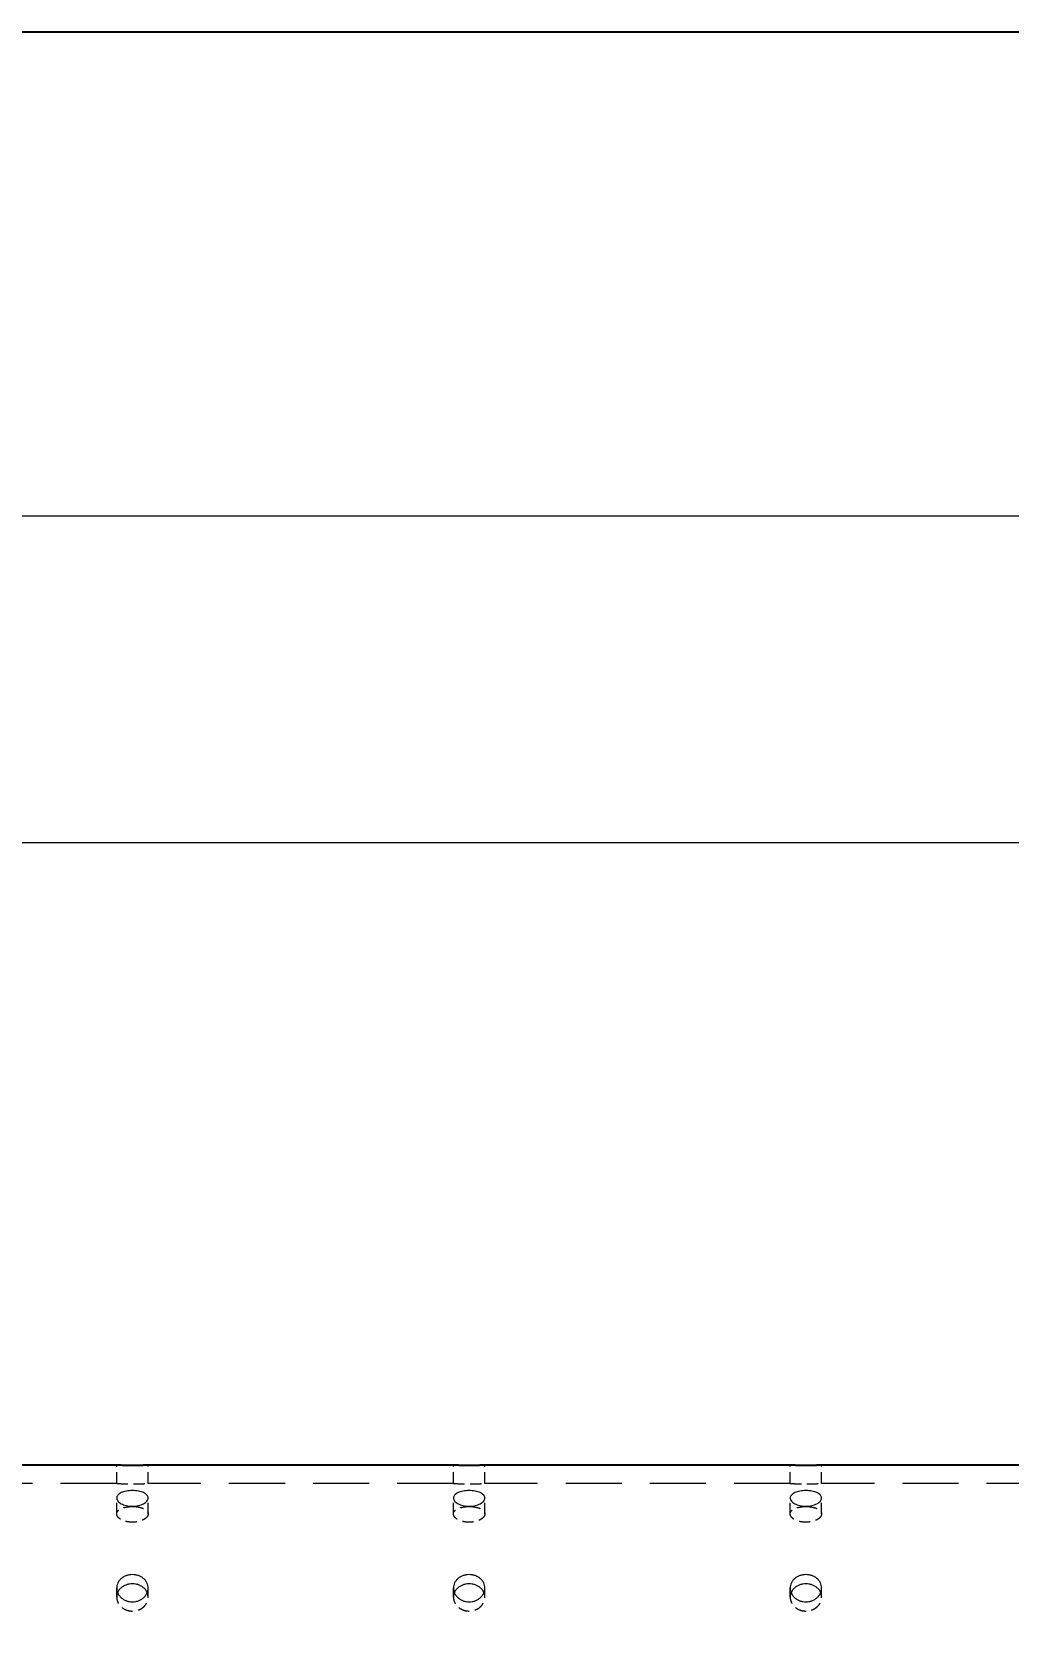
# Model space of a CAD drawing. Header units: millimetres. Extents: x -46397 to 283259, y -8690 to 23983.
# Drawn here: x 251966 to 252402, y 1849 to 2565 of the extents above; entities that cross this region are included whole.
import ezdxf

# ---------------------------------------------------------------- set-up
doc = ezdxf.new("R2010")
doc.units = ezdxf.units.MM
doc.linetypes.add('HIDDENX2', pattern=[0.75, 0.5, -0.25])
doc.layers.get('Defpoints').update_dxf_attribs({"lineweight": 0})
for name, color, linetype, lineweight in [('Dtext', 255, 'Continuous', 20), ('DUONGCHINH', 7, 'Continuous', 25), ('PHANTOM 2', 8, 'Continuous', 0)]:
    doc.layers.add(name, color=color, linetype=linetype, lineweight=lineweight)
doc.styles.add('Chu va so', font='arial.ttf')
doc.styles.add('GHI CHÚ 1', font='isocp_IV25.ttf', dxfattribs={"width": 0.8})
doc.styles.add('TCVN', font='arial.ttf')
doc.dimstyles.new('1-30SCALE', dxfattribs={"dimtxt": 75, "dimasz": 75, "dimexe": 37.5, "dimexo": 30, "dimgap": 30, "dimtad": 1, "dimtoh": 1, "dimdec": 0, "dimdsep": 46, "dimtxsty": 'GHI CHÚ 1', "dimcen": 0.09, "dimclrd": 256, "dimclre": 256, "dimclrt": 2, "dimadec": 0, "dimazin": 0, "dimtfac": 1, "dimtdec": 0, "dimtofl": 0, "dimtmove": 0, "dimatfit": 3, "dimfxl": 1, "dimlwd": 0, "dimlwe": 0, "dimarcsym": 0})

# ---------------------------------------------------------------- blocks, each defined once
blk = doc.blocks.new('*D1322')
at = {"layer": 'Defpoints', "color": 0, "transparency": 16777216}
for p in [(256511.11, 2349.87), (251551.11, 1926.9, -1.5), (256511.11, 1926.9, -1.5)]:
    blk.add_point(p, dxfattribs=at)
at = {"layer": 'PHANTOM 2', "linetype": 'Continuous', "lineweight": 0, "transparency": 16777216}
for p, q in [((251551.11, 1946.9), (251551.11, 2369.87)), ((256511.11, 1946.9), (256511.11, 2369.87)), ((251596.11, 2349.87), (256466.11, 2349.87))]:
    blk.add_line(p, q, dxfattribs=at)
at = {"layer": 'PHANTOM 2', "transparency": 16777216}
for points in [[(251596.11, 2357.37), (251596.11, 2342.37), (251551.11, 2349.87)], [(256466.11, 2357.37), (256466.11, 2342.37), (256511.11, 2349.87)]]:
    blk.add_solid(points, dxfattribs=at)
at = {"layer": 'PHANTOM 2', "color": 2, "transparency": 16777216, "insert": (254031.11, 2396.04), "char_height": 50, "attachment_point": 5, "style": 'GHI CHÚ 1'}
blk.add_mtext('4960', dxfattribs=at)
blk = doc.blocks.new('*D1325')
at = {"layer": 'Defpoints', "color": 0, "transparency": 16777216}
for p in [(256361.11, 2204.31), (251711.11, 1912.08, -1.5), (256361.11, 1872.05, -1.5)]:
    blk.add_point(p, dxfattribs=at)
at = {"layer": 'PHANTOM 2', "linetype": 'Continuous', "lineweight": 0, "transparency": 16777216}
for p, q in [((251711.11, 1932.08), (251711.11, 2224.31)), ((256361.11, 1892.05), (256361.11, 2224.31)), ((251756.11, 2204.31), (256316.11, 2204.31))]:
    blk.add_line(p, q, dxfattribs=at)
at = {"layer": 'PHANTOM 2', "transparency": 16777216}
for points in [[(251756.11, 2211.81), (251756.11, 2196.81), (251711.11, 2204.31)], [(256316.11, 2211.81), (256316.11, 2196.81), (256361.11, 2204.31)]]:
    blk.add_solid(points, dxfattribs=at)
at = {"layer": 'PHANTOM 2', "color": 2, "transparency": 16777216, "insert": (254036.11, 2250.44), "char_height": 50, "attachment_point": 5, "style": 'GHI CHÚ 1'}
blk.add_mtext('P150x31=4650', dxfattribs=at)
blk = doc.blocks.new('*U1838')
at = {"lineweight": 25}
for points in [[(0, 0), (8137.12, 0), (8137.12, 5330.24), (0, 5330.24)], [(0, 0), (6152.45, 0), (6152.45, 5330.24), (0, 5330.24)]]:
    blk.add_lwpolyline(points, close=True, dxfattribs=at)
at = {"layer": 'Dtext', "ltscale": 0.1}
for tag, p, height, style in [('FOR_APPROVAL3', (6559.32, 1999.55, -0.32), 42.53, 'TCVN'), ('REV_3', (6204.88, 2002.05), 35.44, 'TCVN'), ('FOR_APPROVAL2', (6559.32, 1867.24, -0.32), 42.53, 'TCVN'), ('REV_2', (6204.88, 1869.74), 35.44, 'TCVN'), ('FOR_APPROVAL1', (6559.32, 1734.93, -0.31), 42.53, 'TCVN'), ('REV_1', (6204.88, 1737.43), 35.44, 'TCVN'), ('REV_0', (6204.88, 1605.11), 35.44, 'TCVN'), ('NGUOI_VE', (6936.92, 1603.22, -0.3), 42.53, 'TCVN'), ('NGUOI_KIEM_2', (7312.74, 1603.22, -0.35), 42.53, 'TCVN'), ('NGUOI_DUYET', (7766.71, 1603.22, -0.35), 42.53, 'TCVN'), ('1.1_A4', (7789.48, 80.71, -0.33), 42.53, 'Chu va so'), ('A4_A4', (7931, 80.71, -0.33), 42.53, 'Chu va so'), ('REV.', (8047.53, 80.71, -0.33), 42.53, 'Chu va so')]:
    blk.add_attdef(tag, p, '', height=height, dxfattribs=dict(at, style=style))
for tag, p, height, style, width in [('NGAY_REV03', (6294.7, 1999.55, -0.32), 36.86, 'TCVN', 0.95), ('NGAY_REV02', (6294.7, 1867.24, -0.32), 36.86, 'TCVN', 0.95), ('NGAY_REV01', (6294.7, 1734.93, -0.32), 36.86, 'TCVN', 0.95), ('NGAY_REV0', (6294.7, 1602.62, -0.35), 36.86, 'TCVN', 0.95), ('DWD.NO', (6291.4, 34.5, -0.33), 56.7, 'Chu va so', 0.85)]:
    blk.add_attdef(tag, p, '', height=height, dxfattribs=dict(at, style=style, width=width))
at = {"layer": 'Dtext', "lineweight": 25, "ltscale": 0.1, "style": 'Chu va so'}
for tag, p, height in [('PROJECT_CODE', (6701.24, 666.28), 85.06), ('TITLE1', (6332.88, 508.12, -0.33), 56.7), ('TITLE2', (6332.88, 374.77, -0.33), 56.7), ('TITLE3', (6332.88, 242.46, -0.33), 56.7)]:
    blk.add_attdef(tag, p, '', height=height, dxfattribs=at)

msp = doc.modelspace()

# ---------------------------------------------------------------- linework, layer by layer
at = {"color": 1, "linetype": 'HIDDENX2', "lineweight": 0, "ltscale": 10, "extrusion": (2.28848e-17, 1, 0)}
for p, q in [((252004.11, 1918.72, -1.5), (252004.11, 1926.9, -1.5)), ((252018.11, 1918.72, -1.5), (252018.11, 1926.9, -1.5)), ((252154.11, 1918.72, -1.5), (252154.11, 1926.9, -1.5)), ((252168.11, 1918.72, -1.5), (252168.11, 1926.9, -1.5)), ((252304.11, 1918.72, -1.5), (252304.11, 1926.9, -1.5)), ((252318.11, 1918.72, -1.5), (252318.11, 1926.9, -1.5)), ((252004.11, 1905.14, -1.5), (252004.11, 1912.23, -1.5)), ((252018.11, 1905.14, -1.5), (252018.11, 1912.23, -1.5)), ((252154.11, 1905.14, -1.5), (252154.11, 1912.23, -1.5)), ((252168.11, 1905.14, -1.5), (252168.11, 1912.23, -1.5)), ((252304.11, 1905.14, -1.5), (252304.11, 1912.23, -1.5)), ((252318.11, 1905.14, -1.5), (252318.11, 1912.23, -1.5)), ((252004.11, 1868.04, -1.5), (252004.11, 1872.13, -1.5)), ((252018.11, 1868.04, -1.5), (252018.11, 1872.13, -1.5)), ((252154.11, 1868.04, -1.5), (252154.11, 1872.13, -1.5)), ((252168.11, 1868.04, -1.5), (252168.11, 1872.13, -1.5)), ((252304.11, 1868.04, -1.5), (252304.11, 1872.13, -1.5)), ((252318.11, 1868.04, -1.5), (252318.11, 1872.13, -1.5))]:
    msp.add_line(p, q, dxfattribs=at)
at = {"color": 1, "linetype": 'HIDDENX2', "lineweight": 0, "ltscale": 50, "extrusion": (2.28848e-17, 1, 0)}
for p, q in [((252004.11, 1918.72, -1.5), (251868.11, 1918.72, -1.5)), ((252154.11, 1918.72, -1.5), (252018.11, 1918.72, -1.5)), ((252304.11, 1918.72, -1.5), (252168.11, 1918.72, -1.5)), ((252454.11, 1918.72, -1.5), (252318.11, 1918.72, -1.5))]:
    msp.add_line(p, q, dxfattribs=at)
at = {"color": 1, "linetype": 'HIDDENX2', "lineweight": 0, "ltscale": 10}
for points, knots in [([(252004.11, 1918.72, -1.5), (252004.11, 1918.72, -1.5), (252004.16, 1918.72, -1.5), (252004.33, 1918.71, -1.5), (252004.47, 1918.7, -1.5), (252004.83, 1918.68, -1.5), (252005.05, 1918.66, -1.5), (252005.56, 1918.63, -1.5), (252005.85, 1918.62, -1.5), (252006.48, 1918.59, -1.5), (252006.83, 1918.57, -1.5), (252007.59, 1918.54, -1.5), (252008, 1918.53, -1.5), (252008.87, 1918.51, -1.5), (252009.32, 1918.5, -1.5), (252010.22, 1918.49, -1.5), (252010.67, 1918.48, -1.5), (252011.55, 1918.48, -1.5), (252012.01, 1918.49, -1.5), (252012.91, 1918.5, -1.5), (252013.36, 1918.51, -1.5), (252014.22, 1918.53, -1.5), (252014.64, 1918.54, -1.5), (252015.4, 1918.57, -1.5), (252015.75, 1918.59, -1.5), (252016.37, 1918.62, -1.5), (252016.67, 1918.63, -1.5), (252017.18, 1918.66, -1.5), (252017.4, 1918.68, -1.5), (252017.76, 1918.7, -1.5), (252017.89, 1918.71, -1.5), (252018.07, 1918.72, -1.5), (252018.11, 1918.72, -1.5), (252018.11, 1918.72, -1.5)], [10.55083, 10.55083, 10.55083, 10.55083, 11.869683, 11.869683, 13.188536, 13.188536, 14.507389, 14.507389, 15.826243, 15.826243, 17.145097, 17.145097, 18.463951, 18.463951, 19.782805, 19.782805, 21.10166, 21.10166, 22.420514, 22.420514, 23.739368, 23.739368, 25.058222, 25.058222, 26.377077, 26.377077, 27.69593, 27.69593, 29.014783, 29.014783, 30.333636, 30.333636, 31.652489, 31.652489, 31.652489, 31.652489]), ([(252154.11, 1918.72, -1.5), (252154.11, 1918.72, -1.5), (252154.16, 1918.72, -1.5), (252154.33, 1918.71, -1.5), (252154.47, 1918.7, -1.5), (252154.83, 1918.68, -1.5), (252155.05, 1918.66, -1.5), (252155.56, 1918.63, -1.5), (252155.85, 1918.62, -1.5), (252156.48, 1918.59, -1.5), (252156.83, 1918.57, -1.5), (252157.59, 1918.54, -1.5), (252158, 1918.53, -1.5), (252158.87, 1918.51, -1.5), (252159.32, 1918.5, -1.5), (252160.22, 1918.49, -1.5), (252160.67, 1918.48, -1.5), (252161.55, 1918.48, -1.5), (252162.01, 1918.49, -1.5), (252162.91, 1918.5, -1.5), (252163.36, 1918.51, -1.5), (252164.22, 1918.53, -1.5), (252164.64, 1918.54, -1.5), (252165.4, 1918.57, -1.5), (252165.75, 1918.59, -1.5), (252166.37, 1918.62, -1.5), (252166.67, 1918.63, -1.5), (252167.18, 1918.66, -1.5), (252167.4, 1918.68, -1.5), (252167.76, 1918.7, -1.5), (252167.89, 1918.71, -1.5), (252168.07, 1918.72, -1.5), (252168.11, 1918.72, -1.5), (252168.11, 1918.72, -1.5)], [10.55083, 10.55083, 10.55083, 10.55083, 11.869683, 11.869683, 13.188536, 13.188536, 14.507389, 14.507389, 15.826243, 15.826243, 17.145097, 17.145097, 18.463951, 18.463951, 19.782805, 19.782805, 21.10166, 21.10166, 22.420514, 22.420514, 23.739368, 23.739368, 25.058222, 25.058222, 26.377077, 26.377077, 27.69593, 27.69593, 29.014783, 29.014783, 30.333636, 30.333636, 31.652489, 31.652489, 31.652489, 31.652489]), ([(252304.11, 1918.72, -1.5), (252304.11, 1918.72, -1.5), (252304.16, 1918.72, -1.5), (252304.33, 1918.71, -1.5), (252304.47, 1918.7, -1.5), (252304.83, 1918.68, -1.5), (252305.05, 1918.66, -1.5), (252305.56, 1918.63, -1.5), (252305.85, 1918.62, -1.5), (252306.48, 1918.59, -1.5), (252306.83, 1918.57, -1.5), (252307.59, 1918.54, -1.5), (252308, 1918.53, -1.5), (252308.87, 1918.51, -1.5), (252309.32, 1918.5, -1.5), (252310.22, 1918.49, -1.5), (252310.67, 1918.48, -1.5), (252311.55, 1918.48, -1.5), (252312.01, 1918.49, -1.5), (252312.91, 1918.5, -1.5), (252313.36, 1918.51, -1.5), (252314.22, 1918.53, -1.5), (252314.64, 1918.54, -1.5), (252315.4, 1918.57, -1.5), (252315.75, 1918.59, -1.5), (252316.37, 1918.62, -1.5), (252316.67, 1918.63, -1.5), (252317.18, 1918.66, -1.5), (252317.4, 1918.68, -1.5), (252317.76, 1918.7, -1.5), (252317.89, 1918.71, -1.5), (252318.07, 1918.72, -1.5), (252318.11, 1918.72, -1.5), (252318.11, 1918.72, -1.5)], [10.55083, 10.55083, 10.55083, 10.55083, 11.869683, 11.869683, 13.188536, 13.188536, 14.507389, 14.507389, 15.826243, 15.826243, 17.145097, 17.145097, 18.463951, 18.463951, 19.782805, 19.782805, 21.10166, 21.10166, 22.420514, 22.420514, 23.739368, 23.739368, 25.058222, 25.058222, 26.377077, 26.377077, 27.69593, 27.69593, 29.014783, 29.014783, 30.333636, 30.333636, 31.652489, 31.652489, 31.652489, 31.652489]), ([(252011.11, 1908.43, -1.5), (252010.67, 1908.43, -1.5), (252010.22, 1908.42, -1.5), (252009.32, 1908.34, -1.5), (252008.87, 1908.28, -1.5), (252008, 1908.12, -1.5), (252007.59, 1908.02, -1.5), (252006.83, 1907.79, -1.5), (252006.48, 1907.66, -1.5), (252005.85, 1907.37, -1.5), (252005.56, 1907.21, -1.5), (252005.05, 1906.85, -1.5), (252004.83, 1906.66, -1.5), (252004.47, 1906.25, -1.5), (252004.33, 1906.03, -1.5), (252004.16, 1905.59, -1.5), (252004.11, 1905.36, -1.5), (252004.11, 1904.92, -1.5), (252004.16, 1904.69, -1.5), (252004.33, 1904.23, -1.5), (252004.47, 1904, -1.5), (252004.83, 1903.55, -1.5), (252005.05, 1903.33, -1.5), (252005.56, 1902.92, -1.5), (252005.85, 1902.73, -1.5), (252006.48, 1902.4, -1.5), (252006.83, 1902.24, -1.5), (252007.59, 1901.95, -1.5), (252008, 1901.83, -1.5), (252008.87, 1901.63, -1.5), (252009.32, 1901.56, -1.5), (252010.22, 1901.46, -1.5), (252010.67, 1901.43, -1.5), (252011.55, 1901.43, -1.5), (252012.01, 1901.46, -1.5), (252012.91, 1901.56, -1.5), (252013.36, 1901.63, -1.5), (252014.22, 1901.83, -1.5), (252014.64, 1901.95, -1.5), (252015.4, 1902.24, -1.5), (252015.75, 1902.4, -1.5), (252016.37, 1902.73, -1.5), (252016.67, 1902.92, -1.5), (252017.18, 1903.33, -1.5), (252017.4, 1903.55, -1.5), (252017.76, 1904, -1.5), (252017.89, 1904.23, -1.5), (252018.07, 1904.69, -1.5), (252018.11, 1904.92, -1.5), (252018.11, 1905.36, -1.5), (252018.07, 1905.59, -1.5), (252017.89, 1906.03, -1.5), (252017.76, 1906.25, -1.5), (252017.4, 1906.66, -1.5), (252017.18, 1906.85, -1.5), (252016.67, 1907.21, -1.5), (252016.37, 1907.37, -1.5), (252015.75, 1907.66, -1.5), (252015.4, 1907.79, -1.5), (252014.64, 1908.02, -1.5), (252014.22, 1908.12, -1.5), (252013.36, 1908.28, -1.5), (252012.91, 1908.34, -1.5), (252012.01, 1908.42, -1.5), (252011.55, 1908.43, -1.5), (252011.11, 1908.43, -1.5)], [0, 0, 0, 0, 1.318854, 1.318854, 2.637708, 2.637708, 3.956563, 3.956563, 5.275417, 5.275417, 6.59427, 6.59427, 7.913123, 7.913123, 9.231977, 9.231977, 10.55083, 10.55083, 11.869683, 11.869683, 13.188536, 13.188536, 14.507389, 14.507389, 15.826243, 15.826243, 17.145097, 17.145097, 18.463951, 18.463951, 19.782805, 19.782805, 21.10166, 21.10166, 22.420514, 22.420514, 23.739368, 23.739368, 25.058222, 25.058222, 26.377077, 26.377077, 27.69593, 27.69593, 29.014783, 29.014783, 30.333636, 30.333636, 31.652489, 31.652489, 32.971343, 32.971343, 34.290196, 34.290196, 35.609049, 35.609049, 36.927902, 36.927902, 38.246757, 38.246757, 39.565611, 39.565611, 40.884465, 40.884465, 42.203319, 42.203319, 42.203319, 42.203319]), ([(252161.11, 1908.43, -1.5), (252160.67, 1908.43, -1.5), (252160.22, 1908.42, -1.5), (252159.32, 1908.34, -1.5), (252158.87, 1908.28, -1.5), (252158, 1908.12, -1.5), (252157.59, 1908.02, -1.5), (252156.83, 1907.79, -1.5), (252156.48, 1907.66, -1.5), (252155.85, 1907.37, -1.5), (252155.56, 1907.21, -1.5), (252155.05, 1906.85, -1.5), (252154.83, 1906.66, -1.5), (252154.47, 1906.25, -1.5), (252154.33, 1906.03, -1.5), (252154.16, 1905.59, -1.5), (252154.11, 1905.36, -1.5), (252154.11, 1904.92, -1.5), (252154.16, 1904.69, -1.5), (252154.33, 1904.23, -1.5), (252154.47, 1904, -1.5), (252154.83, 1903.55, -1.5), (252155.05, 1903.33, -1.5), (252155.56, 1902.92, -1.5), (252155.85, 1902.73, -1.5), (252156.48, 1902.4, -1.5), (252156.83, 1902.24, -1.5), (252157.59, 1901.95, -1.5), (252158, 1901.83, -1.5), (252158.87, 1901.63, -1.5), (252159.32, 1901.56, -1.5), (252160.22, 1901.46, -1.5), (252160.67, 1901.43, -1.5), (252161.55, 1901.43, -1.5), (252162.01, 1901.46, -1.5), (252162.91, 1901.56, -1.5), (252163.36, 1901.63, -1.5), (252164.22, 1901.83, -1.5), (252164.64, 1901.95, -1.5), (252165.4, 1902.24, -1.5), (252165.75, 1902.4, -1.5), (252166.37, 1902.73, -1.5), (252166.67, 1902.92, -1.5), (252167.18, 1903.33, -1.5), (252167.4, 1903.55, -1.5), (252167.76, 1904, -1.5), (252167.89, 1904.23, -1.5), (252168.07, 1904.69, -1.5), (252168.11, 1904.92, -1.5), (252168.11, 1905.36, -1.5), (252168.07, 1905.59, -1.5), (252167.89, 1906.03, -1.5), (252167.76, 1906.25, -1.5), (252167.4, 1906.66, -1.5), (252167.18, 1906.85, -1.5), (252166.67, 1907.21, -1.5), (252166.37, 1907.37, -1.5), (252165.75, 1907.66, -1.5), (252165.4, 1907.79, -1.5), (252164.64, 1908.02, -1.5), (252164.22, 1908.12, -1.5), (252163.36, 1908.28, -1.5), (252162.91, 1908.34, -1.5), (252162.01, 1908.42, -1.5), (252161.55, 1908.43, -1.5), (252161.11, 1908.43, -1.5)], [0, 0, 0, 0, 1.318854, 1.318854, 2.637708, 2.637708, 3.956563, 3.956563, 5.275417, 5.275417, 6.59427, 6.59427, 7.913123, 7.913123, 9.231977, 9.231977, 10.55083, 10.55083, 11.869683, 11.869683, 13.188536, 13.188536, 14.507389, 14.507389, 15.826243, 15.826243, 17.145097, 17.145097, 18.463951, 18.463951, 19.782805, 19.782805, 21.10166, 21.10166, 22.420514, 22.420514, 23.739368, 23.739368, 25.058222, 25.058222, 26.377077, 26.377077, 27.69593, 27.69593, 29.014783, 29.014783, 30.333636, 30.333636, 31.652489, 31.652489, 32.971343, 32.971343, 34.290196, 34.290196, 35.609049, 35.609049, 36.927902, 36.927902, 38.246757, 38.246757, 39.565611, 39.565611, 40.884465, 40.884465, 42.203319, 42.203319, 42.203319, 42.203319]), ([(252311.11, 1908.43, -1.5), (252310.67, 1908.43, -1.5), (252310.22, 1908.42, -1.5), (252309.32, 1908.34, -1.5), (252308.87, 1908.28, -1.5), (252308, 1908.12, -1.5), (252307.59, 1908.02, -1.5), (252306.83, 1907.79, -1.5), (252306.48, 1907.66, -1.5), (252305.85, 1907.37, -1.5), (252305.56, 1907.21, -1.5), (252305.05, 1906.85, -1.5), (252304.83, 1906.66, -1.5), (252304.47, 1906.25, -1.5), (252304.33, 1906.03, -1.5), (252304.16, 1905.59, -1.5), (252304.11, 1905.36, -1.5), (252304.11, 1904.92, -1.5), (252304.16, 1904.69, -1.5), (252304.33, 1904.23, -1.5), (252304.47, 1904, -1.5), (252304.83, 1903.55, -1.5), (252305.05, 1903.33, -1.5), (252305.56, 1902.92, -1.5), (252305.85, 1902.73, -1.5), (252306.48, 1902.4, -1.5), (252306.83, 1902.24, -1.5), (252307.59, 1901.95, -1.5), (252308, 1901.83, -1.5), (252308.87, 1901.63, -1.5), (252309.32, 1901.56, -1.5), (252310.22, 1901.46, -1.5), (252310.67, 1901.43, -1.5), (252311.55, 1901.43, -1.5), (252312.01, 1901.46, -1.5), (252312.91, 1901.56, -1.5), (252313.36, 1901.63, -1.5), (252314.22, 1901.83, -1.5), (252314.64, 1901.95, -1.5), (252315.4, 1902.24, -1.5), (252315.75, 1902.4, -1.5), (252316.37, 1902.73, -1.5), (252316.67, 1902.92, -1.5), (252317.18, 1903.33, -1.5), (252317.4, 1903.55, -1.5), (252317.76, 1904, -1.5), (252317.89, 1904.23, -1.5), (252318.07, 1904.69, -1.5), (252318.11, 1904.92, -1.5), (252318.11, 1905.36, -1.5), (252318.07, 1905.59, -1.5), (252317.89, 1906.03, -1.5), (252317.76, 1906.25, -1.5), (252317.4, 1906.66, -1.5), (252317.18, 1906.85, -1.5), (252316.67, 1907.21, -1.5), (252316.37, 1907.37, -1.5), (252315.75, 1907.66, -1.5), (252315.4, 1907.79, -1.5), (252314.64, 1908.02, -1.5), (252314.22, 1908.12, -1.5), (252313.36, 1908.28, -1.5), (252312.91, 1908.34, -1.5), (252312.01, 1908.42, -1.5), (252311.55, 1908.43, -1.5), (252311.11, 1908.43, -1.5)], [0, 0, 0, 0, 1.318854, 1.318854, 2.637708, 2.637708, 3.956563, 3.956563, 5.275417, 5.275417, 6.59427, 6.59427, 7.913123, 7.913123, 9.231977, 9.231977, 10.55083, 10.55083, 11.869683, 11.869683, 13.188536, 13.188536, 14.507389, 14.507389, 15.826243, 15.826243, 17.145097, 17.145097, 18.463951, 18.463951, 19.782805, 19.782805, 21.10166, 21.10166, 22.420514, 22.420514, 23.739368, 23.739368, 25.058222, 25.058222, 26.377077, 26.377077, 27.69593, 27.69593, 29.014783, 29.014783, 30.333636, 30.333636, 31.652489, 31.652489, 32.971343, 32.971343, 34.290196, 34.290196, 35.609049, 35.609049, 36.927902, 36.927902, 38.246757, 38.246757, 39.565611, 39.565611, 40.884465, 40.884465, 42.203319, 42.203319, 42.203319, 42.203319]), ([(252004.52, 1870.07, -1.5), (252004.41, 1869.79, -1.5), (252004.31, 1869.49, -1.5), (252004.16, 1868.81, -1.5), (252004.11, 1868.42, -1.5), (252004.11, 1867.66, -1.5), (252004.16, 1867.26, -1.5), (252004.33, 1866.47, -1.5), (252004.47, 1866.08, -1.5), (252004.83, 1865.32, -1.5), (252005.05, 1864.96, -1.5), (252005.56, 1864.28, -1.5), (252005.85, 1863.97, -1.5), (252006.48, 1863.42, -1.5), (252006.83, 1863.16, -1.5), (252007.59, 1862.7, -1.5), (252008, 1862.5, -1.5), (252008.87, 1862.17, -1.5), (252009.32, 1862.05, -1.5), (252010.22, 1861.89, -1.5), (252010.67, 1861.86, -1.5), (252011.55, 1861.86, -1.5), (252012.01, 1861.89, -1.5), (252012.91, 1862.05, -1.5), (252013.36, 1862.17, -1.5), (252014.22, 1862.5, -1.5), (252014.64, 1862.7, -1.5), (252015.4, 1863.16, -1.5), (252015.75, 1863.42, -1.5), (252016.37, 1863.97, -1.5), (252016.67, 1864.28, -1.5), (252017.18, 1864.96, -1.5), (252017.4, 1865.32, -1.5), (252017.76, 1866.08, -1.5), (252017.89, 1866.47, -1.5), (252018.07, 1867.26, -1.5), (252018.11, 1867.66, -1.5), (252018.11, 1868.42, -1.5), (252018.07, 1868.81, -1.5), (252017.92, 1869.49, -1.5), (252017.82, 1869.79, -1.5), (252017.7, 1870.07, -1.5)], [8.233495, 8.233495, 8.233495, 8.233495, 9.231977, 9.231977, 10.55083, 10.55083, 11.869683, 11.869683, 13.188536, 13.188536, 14.507389, 14.507389, 15.826243, 15.826243, 17.145097, 17.145097, 18.463951, 18.463951, 19.782805, 19.782805, 21.10166, 21.10166, 22.420514, 22.420514, 23.739368, 23.739368, 25.058222, 25.058222, 26.377077, 26.377077, 27.69593, 27.69593, 29.014783, 29.014783, 30.333636, 30.333636, 31.652489, 31.652489, 32.971343, 32.971343, 33.969824, 33.969824, 33.969824, 33.969824]), ([(252154.52, 1870.07, -1.5), (252154.41, 1869.79, -1.5), (252154.31, 1869.49, -1.5), (252154.16, 1868.81, -1.5), (252154.11, 1868.42, -1.5), (252154.11, 1867.66, -1.5), (252154.16, 1867.26, -1.5), (252154.33, 1866.47, -1.5), (252154.47, 1866.08, -1.5), (252154.83, 1865.32, -1.5), (252155.05, 1864.96, -1.5), (252155.56, 1864.28, -1.5), (252155.85, 1863.97, -1.5), (252156.48, 1863.42, -1.5), (252156.83, 1863.16, -1.5), (252157.59, 1862.7, -1.5), (252158, 1862.5, -1.5), (252158.87, 1862.17, -1.5), (252159.32, 1862.05, -1.5), (252160.22, 1861.89, -1.5), (252160.67, 1861.86, -1.5), (252161.55, 1861.86, -1.5), (252162.01, 1861.89, -1.5), (252162.91, 1862.05, -1.5), (252163.36, 1862.17, -1.5), (252164.22, 1862.5, -1.5), (252164.64, 1862.7, -1.5), (252165.4, 1863.16, -1.5), (252165.75, 1863.42, -1.5), (252166.37, 1863.97, -1.5), (252166.67, 1864.28, -1.5), (252167.18, 1864.96, -1.5), (252167.4, 1865.32, -1.5), (252167.76, 1866.08, -1.5), (252167.89, 1866.47, -1.5), (252168.07, 1867.26, -1.5), (252168.11, 1867.66, -1.5), (252168.11, 1868.42, -1.5), (252168.07, 1868.81, -1.5), (252167.92, 1869.49, -1.5), (252167.82, 1869.79, -1.5), (252167.7, 1870.07, -1.5)], [8.233495, 8.233495, 8.233495, 8.233495, 9.231977, 9.231977, 10.55083, 10.55083, 11.869683, 11.869683, 13.188536, 13.188536, 14.507389, 14.507389, 15.826243, 15.826243, 17.145097, 17.145097, 18.463951, 18.463951, 19.782805, 19.782805, 21.10166, 21.10166, 22.420514, 22.420514, 23.739368, 23.739368, 25.058222, 25.058222, 26.377077, 26.377077, 27.69593, 27.69593, 29.014783, 29.014783, 30.333636, 30.333636, 31.652489, 31.652489, 32.971343, 32.971343, 33.969824, 33.969824, 33.969824, 33.969824]), ([(252304.52, 1870.07, -1.5), (252304.41, 1869.79, -1.5), (252304.31, 1869.49, -1.5), (252304.16, 1868.81, -1.5), (252304.11, 1868.42, -1.5), (252304.11, 1867.66, -1.5), (252304.16, 1867.26, -1.5), (252304.33, 1866.47, -1.5), (252304.47, 1866.08, -1.5), (252304.83, 1865.32, -1.5), (252305.05, 1864.96, -1.5), (252305.56, 1864.28, -1.5), (252305.85, 1863.97, -1.5), (252306.48, 1863.42, -1.5), (252306.83, 1863.16, -1.5), (252307.59, 1862.7, -1.5), (252308, 1862.5, -1.5), (252308.87, 1862.17, -1.5), (252309.32, 1862.05, -1.5), (252310.22, 1861.89, -1.5), (252310.67, 1861.86, -1.5), (252311.55, 1861.86, -1.5), (252312.01, 1861.89, -1.5), (252312.91, 1862.05, -1.5), (252313.36, 1862.17, -1.5), (252314.22, 1862.5, -1.5), (252314.64, 1862.7, -1.5), (252315.4, 1863.16, -1.5), (252315.75, 1863.42, -1.5), (252316.37, 1863.97, -1.5), (252316.67, 1864.28, -1.5), (252317.18, 1864.96, -1.5), (252317.4, 1865.32, -1.5), (252317.76, 1866.08, -1.5), (252317.89, 1866.47, -1.5), (252318.07, 1867.26, -1.5), (252318.11, 1867.66, -1.5), (252318.11, 1868.42, -1.5), (252318.07, 1868.81, -1.5), (252317.92, 1869.49, -1.5), (252317.82, 1869.79, -1.5), (252317.7, 1870.07, -1.5)], [8.233495, 8.233495, 8.233495, 8.233495, 9.231977, 9.231977, 10.55083, 10.55083, 11.869683, 11.869683, 13.188536, 13.188536, 14.507389, 14.507389, 15.826243, 15.826243, 17.145097, 17.145097, 18.463951, 18.463951, 19.782805, 19.782805, 21.10166, 21.10166, 22.420514, 22.420514, 23.739368, 23.739368, 25.058222, 25.058222, 26.377077, 26.377077, 27.69593, 27.69593, 29.014783, 29.014783, 30.333636, 30.333636, 31.652489, 31.652489, 32.971343, 32.971343, 33.969824, 33.969824, 33.969824, 33.969824])]:
    msp.add_open_spline(points, degree=3, knots=knots, dxfattribs=at)
at = {"color": 2, "linetype": 'Continuous', "lineweight": 0, "ltscale": 10}
for points, knots in [([(252011.11, 1915.53, -1.5), (252011.55, 1915.53, -1.5), (252012.01, 1915.51, -1.5), (252012.91, 1915.44, -1.5), (252013.36, 1915.38, -1.5), (252014.22, 1915.22, -1.5), (252014.64, 1915.11, -1.5), (252015.4, 1914.88, -1.5), (252015.75, 1914.75, -1.5), (252016.37, 1914.46, -1.5), (252016.67, 1914.3, -1.5), (252017.18, 1913.94, -1.5), (252017.4, 1913.74, -1.5), (252017.76, 1913.33, -1.5), (252017.89, 1913.11, -1.5), (252018.07, 1912.67, -1.5), (252018.11, 1912.45, -1.5), (252018.11, 1912.01, -1.5), (252018.07, 1911.78, -1.5), (252017.89, 1911.32, -1.5), (252017.76, 1911.08, -1.5), (252017.4, 1910.63, -1.5), (252017.18, 1910.42, -1.5), (252016.67, 1910.01, -1.5), (252016.37, 1909.82, -1.5), (252015.75, 1909.49, -1.5), (252015.4, 1909.33, -1.5), (252014.64, 1909.05, -1.5), (252014.22, 1908.93, -1.5), (252013.36, 1908.73, -1.5), (252012.91, 1908.65, -1.5), (252012.01, 1908.56, -1.5), (252011.55, 1908.53, -1.5), (252010.67, 1908.53, -1.5), (252010.22, 1908.56, -1.5), (252009.32, 1908.65, -1.5), (252008.87, 1908.73, -1.5), (252008, 1908.93, -1.5), (252007.59, 1909.05, -1.5), (252006.83, 1909.33, -1.5), (252006.48, 1909.49, -1.5), (252005.85, 1909.82, -1.5), (252005.56, 1910.01, -1.5), (252005.05, 1910.42, -1.5), (252004.83, 1910.63, -1.5), (252004.47, 1911.08, -1.5), (252004.33, 1911.32, -1.5), (252004.16, 1911.78, -1.5), (252004.11, 1912.01, -1.5), (252004.11, 1912.45, -1.5), (252004.16, 1912.67, -1.5), (252004.33, 1913.11, -1.5), (252004.47, 1913.33, -1.5), (252004.83, 1913.74, -1.5), (252005.05, 1913.94, -1.5), (252005.56, 1914.3, -1.5), (252005.85, 1914.46, -1.5), (252006.48, 1914.75, -1.5), (252006.83, 1914.88, -1.5), (252007.59, 1915.11, -1.5), (252008, 1915.22, -1.5), (252008.87, 1915.38, -1.5), (252009.32, 1915.44, -1.5), (252010.22, 1915.51, -1.5), (252010.67, 1915.53, -1.5), (252011.11, 1915.53, -1.5)], [0, 0, 0, 0, 1.318789, 1.318789, 2.637578, 2.637578, 3.956368, 3.956368, 5.275157, 5.275157, 6.593945, 6.593945, 7.912734, 7.912734, 9.231522, 9.231522, 10.550311, 10.550311, 11.869099, 11.869099, 13.187888, 13.187888, 14.506676, 14.506676, 15.825465, 15.825465, 17.144254, 17.144254, 18.463043, 18.463043, 19.781833, 19.781833, 21.100622, 21.100622, 22.419411, 22.419411, 23.7382, 23.7382, 25.05699, 25.05699, 26.375779, 26.375779, 27.694567, 27.694567, 29.013356, 29.013356, 30.332144, 30.332144, 31.650933, 31.650933, 32.969721, 32.969721, 34.28851, 34.28851, 35.607298, 35.607298, 36.926087, 36.926087, 38.244876, 38.244876, 39.563665, 39.563665, 40.882454, 40.882454, 42.201244, 42.201244, 42.201244, 42.201244]), ([(252161.11, 1915.53, -1.5), (252161.55, 1915.53, -1.5), (252162.01, 1915.51, -1.5), (252162.91, 1915.44, -1.5), (252163.36, 1915.38, -1.5), (252164.22, 1915.22, -1.5), (252164.64, 1915.11, -1.5), (252165.4, 1914.88, -1.5), (252165.75, 1914.75, -1.5), (252166.37, 1914.46, -1.5), (252166.67, 1914.3, -1.5), (252167.18, 1913.94, -1.5), (252167.4, 1913.74, -1.5), (252167.76, 1913.33, -1.5), (252167.89, 1913.11, -1.5), (252168.07, 1912.67, -1.5), (252168.11, 1912.45, -1.5), (252168.11, 1912.01, -1.5), (252168.07, 1911.78, -1.5), (252167.89, 1911.32, -1.5), (252167.76, 1911.08, -1.5), (252167.4, 1910.63, -1.5), (252167.18, 1910.42, -1.5), (252166.67, 1910.01, -1.5), (252166.37, 1909.82, -1.5), (252165.75, 1909.49, -1.5), (252165.4, 1909.33, -1.5), (252164.64, 1909.05, -1.5), (252164.22, 1908.93, -1.5), (252163.36, 1908.73, -1.5), (252162.91, 1908.65, -1.5), (252162.01, 1908.56, -1.5), (252161.55, 1908.53, -1.5), (252160.67, 1908.53, -1.5), (252160.22, 1908.56, -1.5), (252159.32, 1908.65, -1.5), (252158.87, 1908.73, -1.5), (252158, 1908.93, -1.5), (252157.59, 1909.05, -1.5), (252156.83, 1909.33, -1.5), (252156.48, 1909.49, -1.5), (252155.85, 1909.82, -1.5), (252155.56, 1910.01, -1.5), (252155.05, 1910.42, -1.5), (252154.83, 1910.63, -1.5), (252154.47, 1911.08, -1.5), (252154.33, 1911.32, -1.5), (252154.16, 1911.78, -1.5), (252154.11, 1912.01, -1.5), (252154.11, 1912.45, -1.5), (252154.16, 1912.67, -1.5), (252154.33, 1913.11, -1.5), (252154.47, 1913.33, -1.5), (252154.83, 1913.74, -1.5), (252155.05, 1913.94, -1.5), (252155.56, 1914.3, -1.5), (252155.85, 1914.46, -1.5), (252156.48, 1914.75, -1.5), (252156.83, 1914.88, -1.5), (252157.59, 1915.11, -1.5), (252158, 1915.22, -1.5), (252158.87, 1915.38, -1.5), (252159.32, 1915.44, -1.5), (252160.22, 1915.51, -1.5), (252160.67, 1915.53, -1.5), (252161.11, 1915.53, -1.5)], [0, 0, 0, 0, 1.318789, 1.318789, 2.637578, 2.637578, 3.956368, 3.956368, 5.275157, 5.275157, 6.593945, 6.593945, 7.912734, 7.912734, 9.231522, 9.231522, 10.550311, 10.550311, 11.869099, 11.869099, 13.187888, 13.187888, 14.506676, 14.506676, 15.825465, 15.825465, 17.144254, 17.144254, 18.463043, 18.463043, 19.781833, 19.781833, 21.100622, 21.100622, 22.419411, 22.419411, 23.7382, 23.7382, 25.05699, 25.05699, 26.375779, 26.375779, 27.694567, 27.694567, 29.013356, 29.013356, 30.332144, 30.332144, 31.650933, 31.650933, 32.969721, 32.969721, 34.28851, 34.28851, 35.607298, 35.607298, 36.926087, 36.926087, 38.244876, 38.244876, 39.563665, 39.563665, 40.882454, 40.882454, 42.201244, 42.201244, 42.201244, 42.201244]), ([(252311.11, 1915.53, -1.5), (252311.55, 1915.53, -1.5), (252312.01, 1915.51, -1.5), (252312.91, 1915.44, -1.5), (252313.36, 1915.38, -1.5), (252314.22, 1915.22, -1.5), (252314.64, 1915.11, -1.5), (252315.4, 1914.88, -1.5), (252315.75, 1914.75, -1.5), (252316.37, 1914.46, -1.5), (252316.67, 1914.3, -1.5), (252317.18, 1913.94, -1.5), (252317.4, 1913.74, -1.5), (252317.76, 1913.33, -1.5), (252317.89, 1913.11, -1.5), (252318.07, 1912.67, -1.5), (252318.11, 1912.45, -1.5), (252318.11, 1912.01, -1.5), (252318.07, 1911.78, -1.5), (252317.89, 1911.32, -1.5), (252317.76, 1911.08, -1.5), (252317.4, 1910.63, -1.5), (252317.18, 1910.42, -1.5), (252316.67, 1910.01, -1.5), (252316.37, 1909.82, -1.5), (252315.75, 1909.49, -1.5), (252315.4, 1909.33, -1.5), (252314.64, 1909.05, -1.5), (252314.22, 1908.93, -1.5), (252313.36, 1908.73, -1.5), (252312.91, 1908.65, -1.5), (252312.01, 1908.56, -1.5), (252311.55, 1908.53, -1.5), (252310.67, 1908.53, -1.5), (252310.22, 1908.56, -1.5), (252309.32, 1908.65, -1.5), (252308.87, 1908.73, -1.5), (252308, 1908.93, -1.5), (252307.59, 1909.05, -1.5), (252306.83, 1909.33, -1.5), (252306.48, 1909.49, -1.5), (252305.85, 1909.82, -1.5), (252305.56, 1910.01, -1.5), (252305.05, 1910.42, -1.5), (252304.83, 1910.63, -1.5), (252304.47, 1911.08, -1.5), (252304.33, 1911.32, -1.5), (252304.16, 1911.78, -1.5), (252304.11, 1912.01, -1.5), (252304.11, 1912.45, -1.5), (252304.16, 1912.67, -1.5), (252304.33, 1913.11, -1.5), (252304.47, 1913.33, -1.5), (252304.83, 1913.74, -1.5), (252305.05, 1913.94, -1.5), (252305.56, 1914.3, -1.5), (252305.85, 1914.46, -1.5), (252306.48, 1914.75, -1.5), (252306.83, 1914.88, -1.5), (252307.59, 1915.11, -1.5), (252308, 1915.22, -1.5), (252308.87, 1915.38, -1.5), (252309.32, 1915.44, -1.5), (252310.22, 1915.51, -1.5), (252310.67, 1915.53, -1.5), (252311.11, 1915.53, -1.5)], [0, 0, 0, 0, 1.318789, 1.318789, 2.637578, 2.637578, 3.956368, 3.956368, 5.275157, 5.275157, 6.593945, 6.593945, 7.912734, 7.912734, 9.231522, 9.231522, 10.550311, 10.550311, 11.869099, 11.869099, 13.187888, 13.187888, 14.506676, 14.506676, 15.825465, 15.825465, 17.144254, 17.144254, 18.463043, 18.463043, 19.781833, 19.781833, 21.100622, 21.100622, 22.419411, 22.419411, 23.7382, 23.7382, 25.05699, 25.05699, 26.375779, 26.375779, 27.694567, 27.694567, 29.013356, 29.013356, 30.332144, 30.332144, 31.650933, 31.650933, 32.969721, 32.969721, 34.28851, 34.28851, 35.607298, 35.607298, 36.926087, 36.926087, 38.244876, 38.244876, 39.563665, 39.563665, 40.882454, 40.882454, 42.201244, 42.201244, 42.201244, 42.201244]), ([(252011.11, 1878.08, -1.5), (252011.55, 1878.08, -1.5), (252012.01, 1878.04, -1.5), (252012.91, 1877.9, -1.5), (252013.36, 1877.78, -1.5), (252014.22, 1877.48, -1.5), (252014.64, 1877.3, -1.5), (252015.4, 1876.87, -1.5), (252015.75, 1876.62, -1.5), (252016.37, 1876.1, -1.5), (252016.67, 1875.8, -1.5), (252017.18, 1875.15, -1.5), (252017.4, 1874.8, -1.5), (252017.76, 1874.06, -1.5), (252017.89, 1873.68, -1.5), (252018.07, 1872.9, -1.5), (252018.11, 1872.51, -1.5), (252018.11, 1871.75, -1.5), (252018.07, 1871.35, -1.5), (252017.89, 1870.56, -1.5), (252017.76, 1870.17, -1.5), (252017.4, 1869.41, -1.5), (252017.18, 1869.05, -1.5), (252016.67, 1868.37, -1.5), (252016.37, 1868.06, -1.5), (252015.75, 1867.51, -1.5), (252015.4, 1867.25, -1.5), (252014.64, 1866.79, -1.5), (252014.22, 1866.59, -1.5), (252013.36, 1866.27, -1.5), (252012.91, 1866.15, -1.5), (252012.01, 1865.99, -1.5), (252011.55, 1865.96, -1.5), (252010.67, 1865.96, -1.5), (252010.22, 1865.99, -1.5), (252009.32, 1866.15, -1.5), (252008.87, 1866.27, -1.5), (252008, 1866.59, -1.5), (252007.59, 1866.79, -1.5), (252006.83, 1867.25, -1.5), (252006.48, 1867.51, -1.5), (252005.85, 1868.06, -1.5), (252005.56, 1868.37, -1.5), (252005.05, 1869.05, -1.5), (252004.83, 1869.41, -1.5), (252004.47, 1870.17, -1.5), (252004.33, 1870.56, -1.5), (252004.16, 1871.35, -1.5), (252004.11, 1871.75, -1.5), (252004.11, 1872.51, -1.5), (252004.16, 1872.9, -1.5), (252004.33, 1873.68, -1.5), (252004.47, 1874.06, -1.5), (252004.83, 1874.8, -1.5), (252005.05, 1875.15, -1.5), (252005.56, 1875.8, -1.5), (252005.85, 1876.1, -1.5), (252006.48, 1876.62, -1.5), (252006.83, 1876.87, -1.5), (252007.59, 1877.3, -1.5), (252008, 1877.48, -1.5), (252008.87, 1877.78, -1.5), (252009.32, 1877.9, -1.5), (252010.22, 1878.04, -1.5), (252010.67, 1878.08, -1.5), (252011.11, 1878.08, -1.5)], [0, 0, 0, 0, 1.318789, 1.318789, 2.637578, 2.637578, 3.956368, 3.956368, 5.275157, 5.275157, 6.593945, 6.593945, 7.912734, 7.912734, 9.231522, 9.231522, 10.550311, 10.550311, 11.869099, 11.869099, 13.187888, 13.187888, 14.506676, 14.506676, 15.825465, 15.825465, 17.144254, 17.144254, 18.463043, 18.463043, 19.781833, 19.781833, 21.100622, 21.100622, 22.419411, 22.419411, 23.7382, 23.7382, 25.05699, 25.05699, 26.375779, 26.375779, 27.694567, 27.694567, 29.013356, 29.013356, 30.332144, 30.332144, 31.650933, 31.650933, 32.969721, 32.969721, 34.28851, 34.28851, 35.607298, 35.607298, 36.926087, 36.926087, 38.244876, 38.244876, 39.563665, 39.563665, 40.882454, 40.882454, 42.201244, 42.201244, 42.201244, 42.201244]), ([(252161.11, 1878.08, -1.5), (252161.55, 1878.08, -1.5), (252162.01, 1878.04, -1.5), (252162.91, 1877.9, -1.5), (252163.36, 1877.78, -1.5), (252164.22, 1877.48, -1.5), (252164.64, 1877.3, -1.5), (252165.4, 1876.87, -1.5), (252165.75, 1876.62, -1.5), (252166.37, 1876.1, -1.5), (252166.67, 1875.8, -1.5), (252167.18, 1875.15, -1.5), (252167.4, 1874.8, -1.5), (252167.76, 1874.06, -1.5), (252167.89, 1873.68, -1.5), (252168.07, 1872.9, -1.5), (252168.11, 1872.51, -1.5), (252168.11, 1871.75, -1.5), (252168.07, 1871.35, -1.5), (252167.89, 1870.56, -1.5), (252167.76, 1870.17, -1.5), (252167.4, 1869.41, -1.5), (252167.18, 1869.05, -1.5), (252166.67, 1868.37, -1.5), (252166.37, 1868.06, -1.5), (252165.75, 1867.51, -1.5), (252165.4, 1867.25, -1.5), (252164.64, 1866.79, -1.5), (252164.22, 1866.59, -1.5), (252163.36, 1866.27, -1.5), (252162.91, 1866.15, -1.5), (252162.01, 1865.99, -1.5), (252161.55, 1865.96, -1.5), (252160.67, 1865.96, -1.5), (252160.22, 1865.99, -1.5), (252159.32, 1866.15, -1.5), (252158.87, 1866.27, -1.5), (252158, 1866.59, -1.5), (252157.59, 1866.79, -1.5), (252156.83, 1867.25, -1.5), (252156.48, 1867.51, -1.5), (252155.85, 1868.06, -1.5), (252155.56, 1868.37, -1.5), (252155.05, 1869.05, -1.5), (252154.83, 1869.41, -1.5), (252154.47, 1870.17, -1.5), (252154.33, 1870.56, -1.5), (252154.16, 1871.35, -1.5), (252154.11, 1871.75, -1.5), (252154.11, 1872.51, -1.5), (252154.16, 1872.9, -1.5), (252154.33, 1873.68, -1.5), (252154.47, 1874.06, -1.5), (252154.83, 1874.8, -1.5), (252155.05, 1875.15, -1.5), (252155.56, 1875.8, -1.5), (252155.85, 1876.1, -1.5), (252156.48, 1876.62, -1.5), (252156.83, 1876.87, -1.5), (252157.59, 1877.3, -1.5), (252158, 1877.48, -1.5), (252158.87, 1877.78, -1.5), (252159.32, 1877.9, -1.5), (252160.22, 1878.04, -1.5), (252160.67, 1878.08, -1.5), (252161.11, 1878.08, -1.5)], [0, 0, 0, 0, 1.318789, 1.318789, 2.637578, 2.637578, 3.956368, 3.956368, 5.275157, 5.275157, 6.593945, 6.593945, 7.912734, 7.912734, 9.231522, 9.231522, 10.550311, 10.550311, 11.869099, 11.869099, 13.187888, 13.187888, 14.506676, 14.506676, 15.825465, 15.825465, 17.144254, 17.144254, 18.463043, 18.463043, 19.781833, 19.781833, 21.100622, 21.100622, 22.419411, 22.419411, 23.7382, 23.7382, 25.05699, 25.05699, 26.375779, 26.375779, 27.694567, 27.694567, 29.013356, 29.013356, 30.332144, 30.332144, 31.650933, 31.650933, 32.969721, 32.969721, 34.28851, 34.28851, 35.607298, 35.607298, 36.926087, 36.926087, 38.244876, 38.244876, 39.563665, 39.563665, 40.882454, 40.882454, 42.201244, 42.201244, 42.201244, 42.201244]), ([(252311.11, 1878.08, -1.5), (252311.55, 1878.08, -1.5), (252312.01, 1878.04, -1.5), (252312.91, 1877.9, -1.5), (252313.36, 1877.78, -1.5), (252314.22, 1877.48, -1.5), (252314.64, 1877.3, -1.5), (252315.4, 1876.87, -1.5), (252315.75, 1876.62, -1.5), (252316.37, 1876.1, -1.5), (252316.67, 1875.8, -1.5), (252317.18, 1875.15, -1.5), (252317.4, 1874.8, -1.5), (252317.76, 1874.06, -1.5), (252317.89, 1873.68, -1.5), (252318.07, 1872.9, -1.5), (252318.11, 1872.51, -1.5), (252318.11, 1871.75, -1.5), (252318.07, 1871.35, -1.5), (252317.89, 1870.56, -1.5), (252317.76, 1870.17, -1.5), (252317.4, 1869.41, -1.5), (252317.18, 1869.05, -1.5), (252316.67, 1868.37, -1.5), (252316.37, 1868.06, -1.5), (252315.75, 1867.51, -1.5), (252315.4, 1867.25, -1.5), (252314.64, 1866.79, -1.5), (252314.22, 1866.59, -1.5), (252313.36, 1866.27, -1.5), (252312.91, 1866.15, -1.5), (252312.01, 1865.99, -1.5), (252311.55, 1865.96, -1.5), (252310.67, 1865.96, -1.5), (252310.22, 1865.99, -1.5), (252309.32, 1866.15, -1.5), (252308.87, 1866.27, -1.5), (252308, 1866.59, -1.5), (252307.59, 1866.79, -1.5), (252306.83, 1867.25, -1.5), (252306.48, 1867.51, -1.5), (252305.85, 1868.06, -1.5), (252305.56, 1868.37, -1.5), (252305.05, 1869.05, -1.5), (252304.83, 1869.41, -1.5), (252304.47, 1870.17, -1.5), (252304.33, 1870.56, -1.5), (252304.16, 1871.35, -1.5), (252304.11, 1871.75, -1.5), (252304.11, 1872.51, -1.5), (252304.16, 1872.9, -1.5), (252304.33, 1873.68, -1.5), (252304.47, 1874.06, -1.5), (252304.83, 1874.8, -1.5), (252305.05, 1875.15, -1.5), (252305.56, 1875.8, -1.5), (252305.85, 1876.1, -1.5), (252306.48, 1876.62, -1.5), (252306.83, 1876.87, -1.5), (252307.59, 1877.3, -1.5), (252308, 1877.48, -1.5), (252308.87, 1877.78, -1.5), (252309.32, 1877.9, -1.5), (252310.22, 1878.04, -1.5), (252310.67, 1878.08, -1.5), (252311.11, 1878.08, -1.5)], [0, 0, 0, 0, 1.318789, 1.318789, 2.637578, 2.637578, 3.956368, 3.956368, 5.275157, 5.275157, 6.593945, 6.593945, 7.912734, 7.912734, 9.231522, 9.231522, 10.550311, 10.550311, 11.869099, 11.869099, 13.187888, 13.187888, 14.506676, 14.506676, 15.825465, 15.825465, 17.144254, 17.144254, 18.463043, 18.463043, 19.781833, 19.781833, 21.100622, 21.100622, 22.419411, 22.419411, 23.7382, 23.7382, 25.05699, 25.05699, 26.375779, 26.375779, 27.694567, 27.694567, 29.013356, 29.013356, 30.332144, 30.332144, 31.650933, 31.650933, 32.969721, 32.969721, 34.28851, 34.28851, 35.607298, 35.607298, 36.926087, 36.926087, 38.244876, 38.244876, 39.563665, 39.563665, 40.882454, 40.882454, 42.201244, 42.201244, 42.201244, 42.201244]), ([(252011.11, 1873.98, -1.5), (252010.67, 1873.98, -1.5), (252010.22, 1873.95, -1.5), (252009.32, 1873.8, -1.5), (252008.87, 1873.69, -1.5), (252008, 1873.39, -1.5), (252007.59, 1873.2, -1.5), (252006.83, 1872.77, -1.5), (252006.48, 1872.53, -1.5), (252005.85, 1872, -1.5), (252005.56, 1871.71, -1.5), (252005.05, 1871.06, -1.5), (252004.83, 1870.71, -1.5), (252004.6, 1870.25, -1.5), (252004.56, 1870.16, -1.5), (252004.52, 1870.07, -1.5)], [0, 0, 0, 0, 1.318854, 1.318854, 2.637708, 2.637708, 3.956563, 3.956563, 5.275417, 5.275417, 6.59427, 6.59427, 7.913123, 7.913123, 8.233495, 8.233495, 8.233495, 8.233495]), ([(252017.7, 1870.07, -1.5), (252017.67, 1870.16, -1.5), (252017.62, 1870.25, -1.5), (252017.4, 1870.71, -1.5), (252017.18, 1871.06, -1.5), (252016.67, 1871.71, -1.5), (252016.37, 1872, -1.5), (252015.75, 1872.53, -1.5), (252015.4, 1872.77, -1.5), (252014.64, 1873.2, -1.5), (252014.22, 1873.39, -1.5), (252013.36, 1873.69, -1.5), (252012.91, 1873.8, -1.5), (252012.01, 1873.95, -1.5), (252011.55, 1873.98, -1.5), (252011.11, 1873.98, -1.5)], [33.969824, 33.969824, 33.969824, 33.969824, 34.290196, 34.290196, 35.609049, 35.609049, 36.927902, 36.927902, 38.246757, 38.246757, 39.565611, 39.565611, 40.884465, 40.884465, 42.203319, 42.203319, 42.203319, 42.203319]), ([(252161.11, 1873.98, -1.5), (252160.67, 1873.98, -1.5), (252160.22, 1873.95, -1.5), (252159.32, 1873.8, -1.5), (252158.87, 1873.69, -1.5), (252158, 1873.39, -1.5), (252157.59, 1873.2, -1.5), (252156.83, 1872.77, -1.5), (252156.48, 1872.53, -1.5), (252155.85, 1872, -1.5), (252155.56, 1871.71, -1.5), (252155.05, 1871.06, -1.5), (252154.83, 1870.71, -1.5), (252154.6, 1870.25, -1.5), (252154.56, 1870.16, -1.5), (252154.52, 1870.07, -1.5)], [0, 0, 0, 0, 1.318854, 1.318854, 2.637708, 2.637708, 3.956563, 3.956563, 5.275417, 5.275417, 6.59427, 6.59427, 7.913123, 7.913123, 8.233495, 8.233495, 8.233495, 8.233495]), ([(252167.7, 1870.07, -1.5), (252167.67, 1870.16, -1.5), (252167.62, 1870.25, -1.5), (252167.4, 1870.71, -1.5), (252167.18, 1871.06, -1.5), (252166.67, 1871.71, -1.5), (252166.37, 1872, -1.5), (252165.75, 1872.53, -1.5), (252165.4, 1872.77, -1.5), (252164.64, 1873.2, -1.5), (252164.22, 1873.39, -1.5), (252163.36, 1873.69, -1.5), (252162.91, 1873.8, -1.5), (252162.01, 1873.95, -1.5), (252161.55, 1873.98, -1.5), (252161.11, 1873.98, -1.5)], [33.969824, 33.969824, 33.969824, 33.969824, 34.290196, 34.290196, 35.609049, 35.609049, 36.927902, 36.927902, 38.246757, 38.246757, 39.565611, 39.565611, 40.884465, 40.884465, 42.203319, 42.203319, 42.203319, 42.203319]), ([(252311.11, 1873.98, -1.5), (252310.67, 1873.98, -1.5), (252310.22, 1873.95, -1.5), (252309.32, 1873.8, -1.5), (252308.87, 1873.69, -1.5), (252308, 1873.39, -1.5), (252307.59, 1873.2, -1.5), (252306.83, 1872.77, -1.5), (252306.48, 1872.53, -1.5), (252305.85, 1872, -1.5), (252305.56, 1871.71, -1.5), (252305.05, 1871.06, -1.5), (252304.83, 1870.71, -1.5), (252304.6, 1870.25, -1.5), (252304.56, 1870.16, -1.5), (252304.52, 1870.07, -1.5)], [0, 0, 0, 0, 1.318854, 1.318854, 2.637708, 2.637708, 3.956563, 3.956563, 5.275417, 5.275417, 6.59427, 6.59427, 7.913123, 7.913123, 8.233495, 8.233495, 8.233495, 8.233495]), ([(252317.7, 1870.07, -1.5), (252317.67, 1870.16, -1.5), (252317.62, 1870.25, -1.5), (252317.4, 1870.71, -1.5), (252317.18, 1871.06, -1.5), (252316.67, 1871.71, -1.5), (252316.37, 1872, -1.5), (252315.75, 1872.53, -1.5), (252315.4, 1872.77, -1.5), (252314.64, 1873.2, -1.5), (252314.22, 1873.39, -1.5), (252313.36, 1873.69, -1.5), (252312.91, 1873.8, -1.5), (252312.01, 1873.95, -1.5), (252311.55, 1873.98, -1.5), (252311.11, 1873.98, -1.5)], [33.969824, 33.969824, 33.969824, 33.969824, 34.290196, 34.290196, 35.609049, 35.609049, 36.927902, 36.927902, 38.246757, 38.246757, 39.565611, 39.565611, 40.884465, 40.884465, 42.203319, 42.203319, 42.203319, 42.203319])]:
    msp.add_open_spline(points, degree=3, knots=knots, dxfattribs=at)
at = {"layer": 'DUONGCHINH', "extrusion": (2.28848e-17, 1, 0)}
for p, q in [((252004.11, 1926.9, -1.5), (251868.11, 1926.9, -1.5)), ((252154.11, 1926.9, -1.5), (252018.11, 1926.9, -1.5)), ((252304.11, 1926.9, -1.5), (252168.11, 1926.9, -1.5)), ((252454.11, 1926.9, -1.5), (252318.11, 1926.9, -1.5))]:
    msp.add_line(p, q, dxfattribs=at)
at = {"layer": 'DUONGCHINH'}
for points in [[(252018.11, 1926.9, -1.5), (252018.11, 1926.9, -1.5), (252018.07, 1926.9, -1.5), (252017.89, 1926.89, -1.5), (252017.76, 1926.88, -1.5), (252017.4, 1926.86, -1.5), (252017.18, 1926.85, -1.5), (252016.67, 1926.82, -1.5), (252016.37, 1926.81, -1.5), (252015.75, 1926.78, -1.5), (252015.4, 1926.76, -1.5), (252014.64, 1926.74, -1.5), (252014.22, 1926.72, -1.5), (252013.36, 1926.7, -1.5), (252012.91, 1926.69, -1.5), (252012.01, 1926.68, -1.5), (252011.55, 1926.68, -1.5), (252010.67, 1926.68, -1.5), (252010.22, 1926.68, -1.5), (252009.32, 1926.69, -1.5), (252008.87, 1926.7, -1.5), (252008, 1926.72, -1.5), (252007.59, 1926.74, -1.5), (252006.83, 1926.76, -1.5), (252006.48, 1926.78, -1.5), (252005.85, 1926.81, -1.5), (252005.56, 1926.82, -1.5), (252005.05, 1926.85, -1.5), (252004.83, 1926.86, -1.5), (252004.47, 1926.88, -1.5), (252004.33, 1926.89, -1.5), (252004.16, 1926.9, -1.5), (252004.11, 1926.9, -1.5), (252004.11, 1926.9, -1.5)], [(252168.11, 1926.9, -1.5), (252168.11, 1926.9, -1.5), (252168.07, 1926.9, -1.5), (252167.89, 1926.89, -1.5), (252167.76, 1926.88, -1.5), (252167.4, 1926.86, -1.5), (252167.18, 1926.85, -1.5), (252166.67, 1926.82, -1.5), (252166.37, 1926.81, -1.5), (252165.75, 1926.78, -1.5), (252165.4, 1926.76, -1.5), (252164.64, 1926.74, -1.5), (252164.22, 1926.72, -1.5), (252163.36, 1926.7, -1.5), (252162.91, 1926.69, -1.5), (252162.01, 1926.68, -1.5), (252161.55, 1926.68, -1.5), (252160.67, 1926.68, -1.5), (252160.22, 1926.68, -1.5), (252159.32, 1926.69, -1.5), (252158.87, 1926.7, -1.5), (252158, 1926.72, -1.5), (252157.59, 1926.74, -1.5), (252156.83, 1926.76, -1.5), (252156.48, 1926.78, -1.5), (252155.85, 1926.81, -1.5), (252155.56, 1926.82, -1.5), (252155.05, 1926.85, -1.5), (252154.83, 1926.86, -1.5), (252154.47, 1926.88, -1.5), (252154.33, 1926.89, -1.5), (252154.16, 1926.9, -1.5), (252154.11, 1926.9, -1.5), (252154.11, 1926.9, -1.5)], [(252318.11, 1926.9, -1.5), (252318.11, 1926.9, -1.5), (252318.07, 1926.9, -1.5), (252317.89, 1926.89, -1.5), (252317.76, 1926.88, -1.5), (252317.4, 1926.86, -1.5), (252317.18, 1926.85, -1.5), (252316.67, 1926.82, -1.5), (252316.37, 1926.81, -1.5), (252315.75, 1926.78, -1.5), (252315.4, 1926.76, -1.5), (252314.64, 1926.74, -1.5), (252314.22, 1926.72, -1.5), (252313.36, 1926.7, -1.5), (252312.91, 1926.69, -1.5), (252312.01, 1926.68, -1.5), (252311.55, 1926.68, -1.5), (252310.67, 1926.68, -1.5), (252310.22, 1926.68, -1.5), (252309.32, 1926.69, -1.5), (252308.87, 1926.7, -1.5), (252308, 1926.72, -1.5), (252307.59, 1926.74, -1.5), (252306.83, 1926.76, -1.5), (252306.48, 1926.78, -1.5), (252305.85, 1926.81, -1.5), (252305.56, 1926.82, -1.5), (252305.05, 1926.85, -1.5), (252304.83, 1926.86, -1.5), (252304.47, 1926.88, -1.5), (252304.33, 1926.89, -1.5), (252304.16, 1926.9, -1.5), (252304.11, 1926.9, -1.5), (252304.11, 1926.9, -1.5)]]:
    msp.add_open_spline(points, degree=3, knots=[10.550311, 10.550311, 10.550311, 10.550311, 11.869099, 11.869099, 13.187888, 13.187888, 14.506676, 14.506676, 15.825465, 15.825465, 17.144254, 17.144254, 18.463043, 18.463043, 19.781833, 19.781833, 21.100622, 21.100622, 22.419411, 22.419411, 23.7382, 23.7382, 25.05699, 25.05699, 26.375779, 26.375779, 27.694567, 27.694567, 29.013356, 29.013356, 30.332144, 30.332144, 31.650933, 31.650933, 31.650933, 31.650933], dxfattribs=at)

# ---------------------------------------------------------------- dimensions: what is measured, and where the dimension line sits
at = {"layer": 'PHANTOM 2'}
dim = msp.add_aligned_dim(p1=(251551.11, 1926.9, -1.5), p2=(256511.11, 1926.9, -1.5), distance=422.97, dimstyle='1-30SCALE', override={"dimtxt": 50, "dimasz": 45, "dimexe": 20, "dimexo": 20, "dimgap": 20, "dimtmove": 1}, dxfattribs=at)
dim.commit()
dim.dimension.update_dxf_attribs({"geometry": '*D1322', "text_midpoint": (254031.11, 2396.04)})
dim = msp.add_linear_dim(base=(256361.11, 2204.31), p1=(251711.11, 1912.08, -1.5), p2=(256361.11, 1872.05, -1.5), text='P150x31=<>', dimstyle='1-30SCALE', override={"dimtxt": 50, "dimasz": 45, "dimexe": 20, "dimexo": 20, "dimgap": 20, "dimpost": '', "dimtmove": 1}, dxfattribs=at)
dim.commit()
dim.dimension.update_dxf_attribs({"geometry": '*D1325', "text_midpoint": (254036.11, 2250.44)})

# ---------------------------------------------------------------- next in the draw order: block references
at = {"xscale": 0.9084576280678549, "yscale": 0.9084576280678549, "zscale": 0.9084576280678549}
msp.add_blockref('*U1838', (251235.85, -2276.94), dxfattribs=at)

doc.saveas('drawing.dxf')
